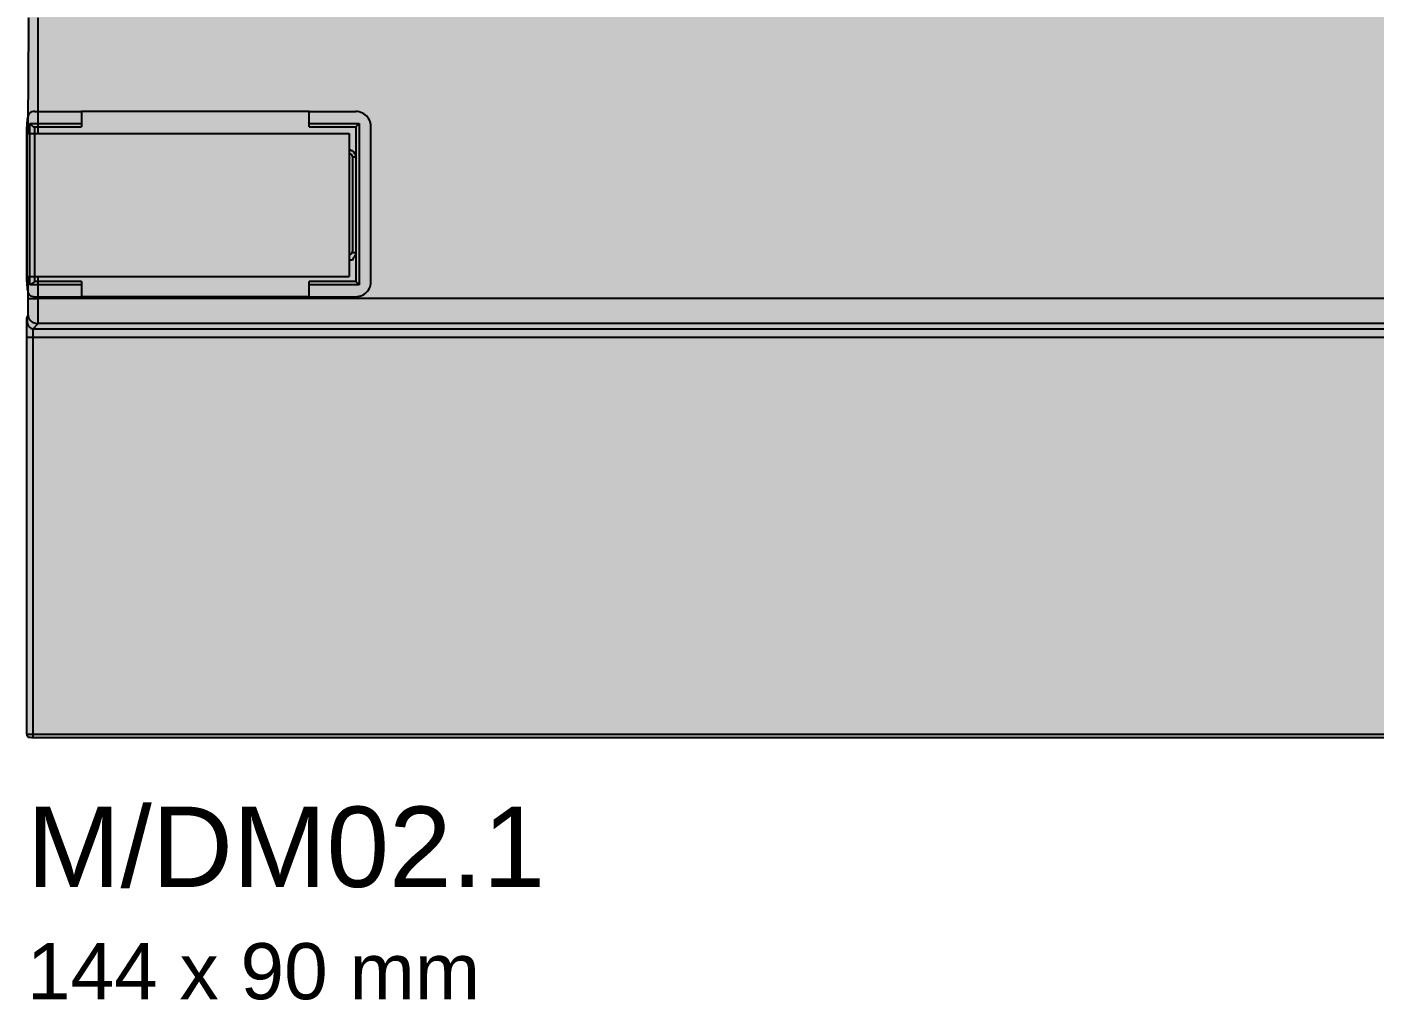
# Model space of a CAD drawing. Header units: millimetres. Extents: x 0 to 966, y -664 to 90.
# Drawn here: x 0 to 72, y -404 to -352 of the extents above; entities that cross this region are included whole.
import ezdxf

# ---------------------------------------------------------------- set-up
doc = ezdxf.new("R2010")
doc.units = ezdxf.units.MM
for name, color, linetype in [('HDL_BODY', 7, 'Continuous'), ('HDL_COLOUR', 7, 'Continuous'), ('HDL_DETAIL', 7, 'Continuous')]:
    doc.layers.add(name, color=color, linetype=linetype)
doc.styles.add('HDL_ARIAL', font='arial.ttf')

# ---------------------------------------------------------------- blocks, each defined once
blk = doc.blocks.new('M_DM02.1_FRONT')
at = {"layer": 'HDL_BODY', "true_color": 0x202126}
blk.add_hatch(color=250, dxfattribs=at).paths.add_polyline_path([(0, 0), (144, 0), (144, 90), (0, 90)])
at = {"layer": 'HDL_BODY', "true_color": 0x2a2a30}
blk.add_hatch(color=250, dxfattribs=at).paths.add_polyline_path([(0.4, 20.52), (143.6, 20.52), (143.6, 68.31), (0.4, 68.31)])
at = {"layer": 'HDL_BODY', "true_color": 0x23242a}
blk.add_hatch(color=250, dxfattribs=at).paths.add_polyline_path([(0.4, 0.5), (143.6, 0.5), (143.6, 19.8), (0.4, 19.8)])
at = {"layer": 'HDL_COLOUR', "true_color": 0x757a83}
blk.add_hatch(color=8, dxfattribs=at).paths.add_polyline_path([(0, 24.637), (17.221, 24.637), (17.221, 32.284), (0, 32.284)])
at = {"layer": 'HDL_DETAIL', "color": 251, "true_color": 0x52555c}
for points in [[(0.062, 32.284), (0.066, 32.8), (0.07, 33.315), (0.073, 33.83), (0.077, 34.345), (0.081, 34.86), (0.084, 35.374), (0.087, 35.889), (0.09, 36.404), (0.093, 36.918), (0.096, 37.432), (0.099, 37.946), (0.102, 38.46)], [(0.598, 32.284), (0.598, 32.8), (0.598, 33.315), (0.598, 33.83), (0.598, 34.345), (0.598, 34.86), (0.598, 35.374), (0.598, 35.889), (0.598, 36.404), (0.598, 36.918), (0.598, 37.432), (0.598, 37.947), (0.598, 38.461)], [(0.419, 33.456), (0.33, 33.45), (0.254, 33.432), (0.191, 33.402), (0.139, 33.362), (0.098, 33.312), (0.065, 33.252), (0.041, 33.185), (0.024, 33.11), (0.012, 33.027), (0.005, 32.939), (0.002, 32.846), (0, 32.748), (0, 32.646)], [(0.419, 33.456), (2.922, 33.456)], [(2.922, 33.456), (2.922, 32.646)], [(15.076, 33.456), (2.922, 33.456)], [(15.076, 32.646), (15.076, 33.456)], [(15.076, 33.456), (17.578, 33.456)], [(18.383, 32.646), (18.377, 32.74), (18.362, 32.832), (18.336, 32.92), (18.302, 33.003), (18.258, 33.081), (18.207, 33.153), (18.148, 33.219), (18.083, 33.279), (18.011, 33.331), (17.933, 33.374), (17.851, 33.409), (17.764, 33.435), (17.673, 33.451), (17.578, 33.456)], [(0, 24.367), (0, 32.646)], [(0.151, 24.187), (0.151, 32.825)], [(0.151, 32.825), (2.922, 32.825)], [(0.33, 32.646), (0.151, 32.825)], [(0.33, 32.646), (2.922, 32.646)], [(0.419, 24.367), (0.419, 32.646)], [(15.076, 32.825), (17.757, 32.825)], [(15.076, 32.646), (17.578, 32.646)], [(17.578, 32.646), (17.757, 32.825)], [(17.578, 32.646), (17.578, 24.367)], [(17.757, 32.825), (17.757, 24.187)], [(18.383, 24.367), (18.383, 32.646)], [(0, 32.284), (0, 24.637)], [(0, 32.284), (17.221, 32.284)], [(17.221, 32.284), (17.221, 24.637)], [(17.31, 31.385), (17.221, 31.385)], [(17.4, 31.027), (17.395, 31.065), (17.38, 31.101), (17.358, 31.134), (17.329, 31.163), (17.295, 31.186), (17.259, 31.201), (17.221, 31.206)], [(17.31, 31.385), (17.348, 31.38), (17.385, 31.365), (17.418, 31.343), (17.447, 31.314), (17.469, 31.28), (17.484, 31.244), (17.489, 31.206)], [(17.4, 31.027), (17.4, 25.987)], [(17.4, 31.027), (17.4, 31.027), (17.489, 31.027), (17.578, 31.027)], [(17.578, 31.115), (17.569, 31.16), (17.547, 31.186), (17.521, 31.2), (17.498, 31.205), (17.489, 31.206)], [(17.578, 31.027), (17.578, 31.115)], [(17.578, 31.027), (17.578, 25.897)], [(17.221, 25.807), (17.259, 25.812), (17.295, 25.827), (17.329, 25.85), (17.358, 25.878), (17.38, 25.912), (17.395, 25.949), (17.4, 25.987)], [(17.578, 25.897), (17.489, 25.897), (17.4, 25.897), (17.4, 25.987)], [(17.221, 25.537), (17.265, 25.537), (17.297, 25.537), (17.324, 25.537), (17.355, 25.537), (17.4, 25.537)], [(17.4, 25.537), (17.433, 25.576), (17.459, 25.614), (17.479, 25.653), (17.499, 25.691), (17.52, 25.73), (17.545, 25.768), (17.578, 25.807)], [(17.578, 25.807), (17.578, 25.897)], [(0, 24.637), (17.221, 24.637)], [(0.062, 23.468), (0.062, 24.637)], [(0.598, 23.468), (0.598, 24.637)], [(0, 24.367), (0, 24.265), (0.002, 24.167), (0.005, 24.074), (0.012, 23.986), (0.024, 23.904), (0.041, 23.829), (0.065, 23.761), (0.098, 23.702), (0.139, 23.652), (0.191, 23.612), (0.254, 23.582), (0.33, 23.564), (0.419, 23.558)], [(0.419, 24.367), (0.151, 24.187)], [(2.922, 24.187), (0.151, 24.187)], [(2.922, 24.367), (0.419, 24.367)], [(2.922, 24.367), (2.922, 23.558)], [(15.076, 23.558), (15.076, 24.367)], [(17.578, 24.367), (15.076, 24.367)], [(17.757, 24.187), (15.076, 24.187)], [(17.578, 23.558), (17.673, 23.563), (17.764, 23.579), (17.851, 23.605), (17.933, 23.639), (18.011, 23.683), (18.083, 23.735), (18.148, 23.794), (18.207, 23.86), (18.258, 23.932), (18.302, 24.01), (18.336, 24.093), (18.362, 24.181), (18.377, 24.272), (18.383, 24.367)], [(17.578, 24.367), (17.757, 24.187)], [(0.062, 23.468), (0.062, 23.468), (0.151, 23.468), (0.241, 23.468), (0.285, 23.468), (0.316, 23.468), (0.344, 23.468), (0.375, 23.468), (0.419, 23.468), (0.464, 23.468), (0.495, 23.468), (0.522, 23.468), (0.554, 23.468), (0.598, 23.468)], [(0.062, 22.568), (0.062, 22.568), (0.062, 22.658), (0.062, 22.748), (0.062, 22.838), (0.062, 22.882), (0.062, 22.914), (0.062, 22.941), (0.062, 22.973), (0.062, 23.018), (0.062, 23.108), (0.062, 23.18), (0.062, 23.242), (0.062, 23.297), (0.062, 23.345), (0.062, 23.388), (0.062, 23.429), (0.062, 23.468)], [(0.419, 23.558), (2.922, 23.558)], [(143.591, 23.468), (0.598, 23.468)], [(0.598, 22.118), (0.598, 22.118), (0.598, 22.208), (0.598, 22.298), (0.598, 22.343), (0.598, 22.374), (0.598, 22.402), (0.598, 22.433), (0.598, 22.478), (0.598, 22.523), (0.598, 22.554), (0.598, 22.582), (0.598, 22.613), (0.598, 22.658), (0.598, 22.703), (0.598, 22.748), (0.598, 22.793), (0.598, 22.838), (0.598, 22.883), (0.598, 22.928), (0.598, 22.988), (0.598, 23.048), (0.598, 23.108), (0.598, 23.168), (0.598, 23.228), (0.598, 23.288), (0.598, 23.348), (0.598, 23.408), (0.598, 23.468)], [(15.076, 23.558), (2.922, 23.558)], [(15.076, 23.558), (17.578, 23.558)], [(0, 22.388), (0.062, 22.568)], [(0, 22.388), (0.002, 22.314), (0.007, 22.242), (0.017, 22.173), (0.031, 22.106), (0.052, 22.045), (0.079, 21.99), (0.112, 21.942), (0.154, 21.903), (0.203, 21.873), (0.262, 21.854), (0.33, 21.848)], [(0, 21.398), (0, 21.437), (0, 21.477), (0, 21.521), (0, 21.569), (0, 21.624), (0, 21.686), (0, 21.758), (0, 21.803), (0, 21.834), (0, 21.862), (0, 21.893), (0, 21.938), (0, 21.948), (0, 21.975), (0, 22.016), (0, 22.065), (0, 22.118), (0, 22.208), (0, 22.298), (0, 22.388)], [(0.062, 22.568), (0.068, 22.497), (0.087, 22.43), (0.116, 22.369), (0.155, 22.313), (0.203, 22.264), (0.258, 22.221), (0.318, 22.185), (0.384, 22.156), (0.453, 22.135), (0.525, 22.122), (0.598, 22.118)], [(0.33, 21.848), (0.598, 22.118)], [(0.33, 21.848), (143.769, 21.848)], [(0.33, 21.398), (0.33, 21.408), (0.33, 21.436), (0.33, 21.476), (0.33, 21.525), (0.33, 21.578), (0.33, 21.668), (0.33, 21.758), (0.33, 21.848)], [(143.591, 22.118), (0.598, 22.118)], [(0, 0.164), (0, 21.398)], [(0, 21.398), (144, 21.398)], [(0.33, 0), (0.33, 21.398)], [(0, 0.164), (128.399, 0.164)], [(0, 0.164), (0.003, 0.11), (0.014, 0.069), (0.034, 0.04), (0.064, 0.02), (0.108, 0.009), (0.165, 0.003), (0.239, 0), (0.33, 0)], [(0.33, 0), (127.952, 0)]]:
    blk.add_lwpolyline(points, dxfattribs=at)

msp = doc.modelspace()

# ---------------------------------------------------------------- block references
msp.add_blockref('M_DM02.1_FRONT', (0, -390))

# ---------------------------------------------------------------- texts
at = {"color": 7, "style": 'HDL_ARIAL'}
for s, height, p in [('M/DM02.1', 4.3, (0, -398)), ('144 x 90 mm', 3, (0, -404))]:
    msp.add_text(s, height=height, dxfattribs=at).set_placement(p)

doc.saveas('drawing.dxf')
